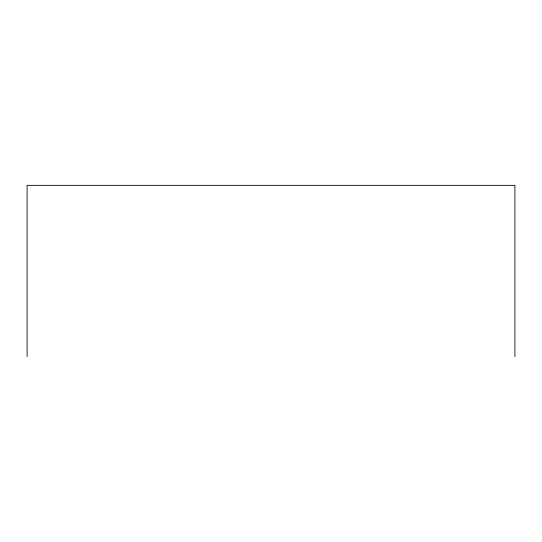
<?xml version="1.0" encoding="UTF-8"?>
<svg xmlns="http://www.w3.org/2000/svg" width="542" height="542" viewBox="0 0 542 542"><rect width="100%" height="100%" fill="white"/><g stroke="black" fill="none" stroke-linecap="round" stroke-linejoin="round"><path stroke-width="0.81" d="M514.9 356.656L514.9 185.344L27.1 185.344L27.1 356.656"/></g></svg>
